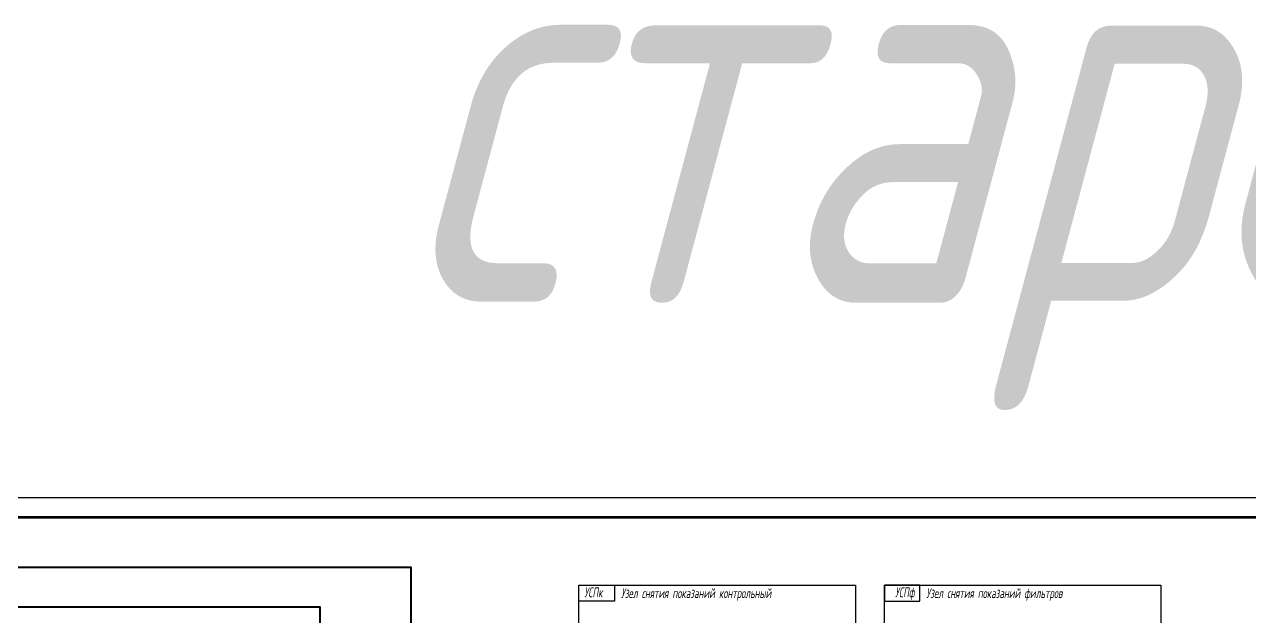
# Model space of a CAD drawing. Header units: millimetres. Extents: x 1510 to 10524, y 7125 to 13164.
# Drawn here: x 1748.2 to 2058.3, y 11175.8 to 11325.6 of the extents above; entities that cross this region are included whole.
import ezdxf

# ---------------------------------------------------------------- set-up
doc = ezdxf.new("R2010")
doc.units = ezdxf.units.MM
doc.header["$LTSCALE"] = 4
doc.layers.add('1', color=7, linetype='Continuous')
doc.layers.add('SYMS', color=7, linetype='Continuous')
doc.layers.add('60', color=7, linetype='Continuous', lineweight=60)
doc.layers.add('Р1', color=90, linetype='Continuous', lineweight=40)
doc.styles.add('Eskd знаки', font='eskd.shx', dxfattribs={"width": 0.8, "oblique": 10})

msp = doc.modelspace()

# ---------------------------------------------------------------- linework, layer by layer
at = {"color": 7, "ltscale": 100}
msp.add_line((1510.78, 11205.94), (2349.26, 11205.94), dxfattribs=at)
for points in [[(1888.59, 11183.72), (1958.59, 11183.72), (1958.59, 11138.72), (1888.59, 11138.72)], [(1897.59, 11179.72), (1888.59, 11179.72), (1888.59, 11183.72), (1897.59, 11183.72)], [(1965.91, 11179.72), (1974.91, 11179.72), (1974.91, 11183.72), (1965.91, 11183.72)], [(1965.91, 11183.72), (2035.91, 11183.72), (2035.91, 11138.72), (1965.91, 11138.72)]]:
    msp.add_lwpolyline(points, close=True)
at = {"layer": '60', "color": 7, "ltscale": 100}
msp.add_line((1529.87, 11200.94), (2344.26, 11200.94), dxfattribs=at)
at = {"layer": 'Р1'}
for points in [[(1846.1, 11158.22), (1846.1, 11188.22), (1654.08, 11188.22), (1654.08, 11094.72)], [(1828.1, 11158.22), (1823.1, 11158.22), (1823.1, 11178.22), (1656.58, 11178.22), (1656.58, 11095.72)]]:
    msp.add_lwpolyline(points, dxfattribs=at)

# ---------------------------------------------------------------- texts
at = {"layer": '1', "char_height": 2.5, "style": 'Eskd знаки'}
for s, width, gutter_width, insert, attachment_point in [('УСПк', 22.6346, 0.225, (1889.97, 11183.2), 1), ('Узел снятия показаний контрольный', 54.2402, 0.113, (1899.23, 11182.98), 1), ('УСПф', 22.6346, 0.225, (1973.53, 11183.2), 3), ('Узел снятия показаний фильтров', 54.2402, 0.113, (1976.54, 11182.98), 1)]:
    msp.add_mtext_dynamic_manual_height_columns(s, width=width, gutter_width=gutter_width, heights=[0], dxfattribs=dict(at, insert=insert, attachment_point=attachment_point))
at = {"layer": 'SYMS', "linetype": 'Continuous', "insert": (1995.49, 11355.21), "char_height": 100, "width": 74.5915, "attachment_point": 2}
msp.add_mtext('{\\Fsimplex|c204;\\Q15;\\W0.75;\\C0;старое}', dxfattribs=at)

doc.saveas('drawing.dxf')
